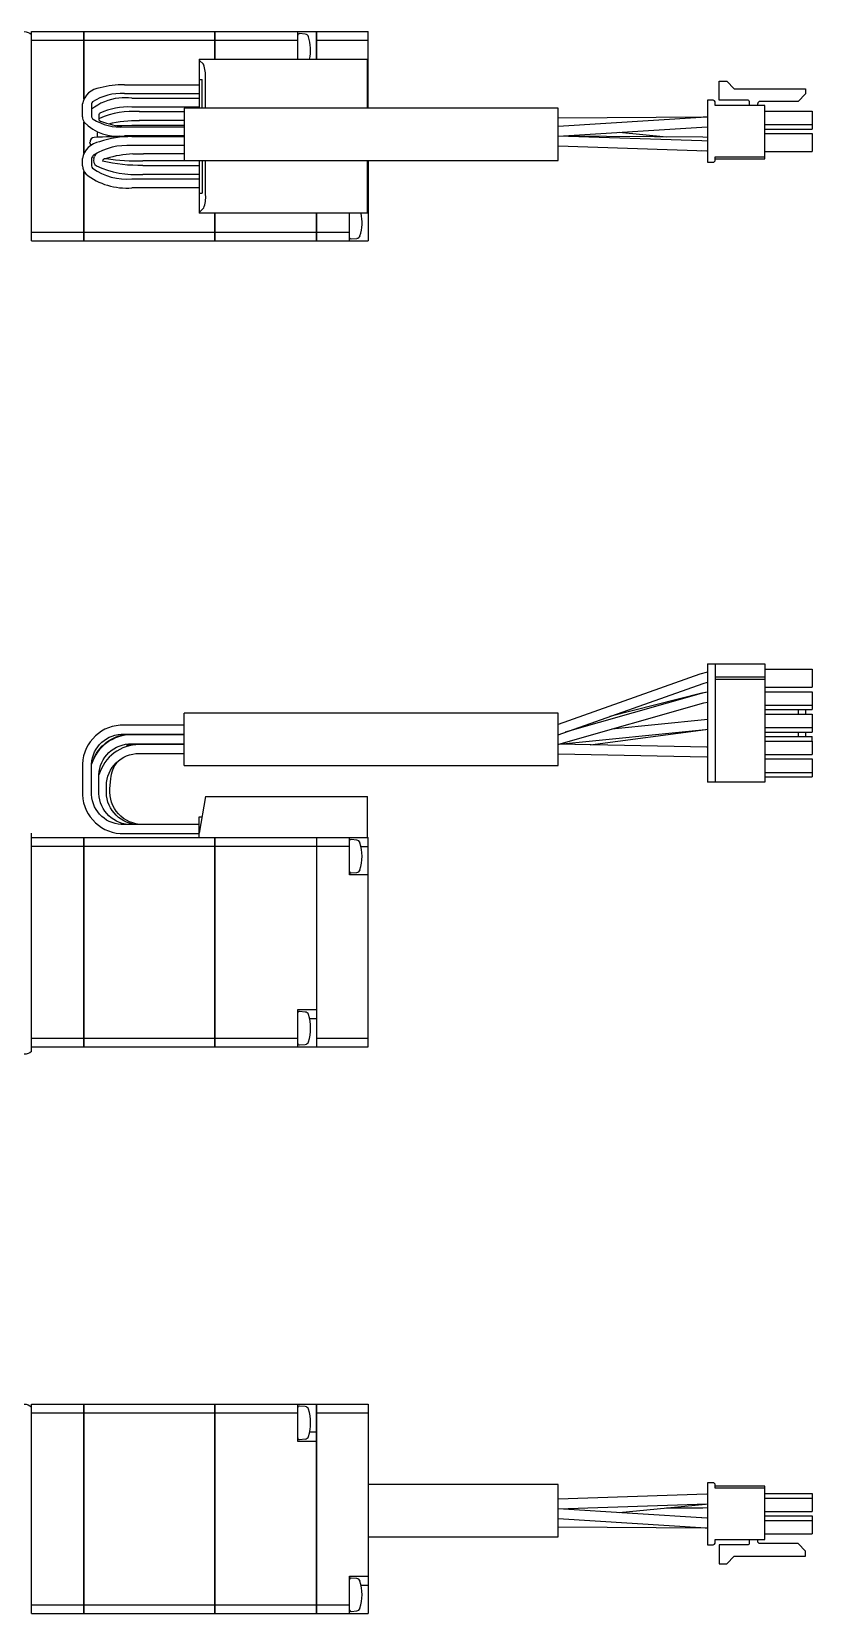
# Model space of a CAD drawing. Extents: x 0 to 560, y -8 to 222.
# Drawn here: x 172.6 to 277, y 10 to 221.7 of the extents above; entities that cross this region are included whole.
import ezdxf

# ---------------------------------------------------------------- set-up
doc = ezdxf.new("R2010")
doc.units = 0
doc.header["$LTSCALE"] = 0.5
doc.layers.add('MSM_CONTINUOUS', color=7, linetype='CONTINUOUS')

msp = doc.modelspace()

# ---------------------------------------------------------------- linework, layer by layer
at = {"layer": 'MSM_CONTINUOUS'}
for p, q in [((172.62, 193.66), (172.62, 221.66)), ((172.62, 221.66), (179.61, 221.66)), ((172.62, 220.51), (179.61, 220.51)), ((179.61, 221.66), (179.61, 212.61)), ((179.62, 221.65), (179.61, 221.65)), ((179.62, 220.51), (179.61, 220.51)), ((179.62, 220.5), (179.61, 220.5)), ((179.62, 212.63), (179.62, 221.66)), ((179.62, 221.66), (197.11, 221.66)), ((179.62, 220.51), (197.11, 220.51)), ((179.62, 220.51), (197.11, 220.51)), ((197.11, 221.66), (197.11, 217.96)), ((197.12, 221.65), (197.11, 221.65)), ((197.12, 220.51), (197.11, 220.51)), ((197.12, 220.5), (197.11, 220.5)), ((197.12, 221.66), (210.72, 221.66)), ((197.12, 217.96), (197.12, 221.66)), ((197.12, 220.51), (208.22, 220.51)), ((208.22, 217.96), (208.22, 221.66)), ((209.21, 221.32), (208.44, 221.39)), ((210.72, 217.96), (210.72, 221.66)), ((210.72, 221.65), (210.73, 221.65)), ((210.72, 220.51), (210.73, 220.51)), ((210.73, 221.66), (217.62, 221.66)), ((210.73, 221.66), (210.73, 217.96)), ((210.73, 220.51), (217.62, 220.51)), ((217.62, 211.43), (217.62, 221.66)), ((195.02, 217.96), (217.52, 217.96)), ((195.02, 217.96), (195.02, 211.43)), ((195.63, 217.25), (195.02, 217.86)), ((217.52, 211.43), (217.52, 217.96)), ((185.02, 214.56), (195.02, 214.56)), ((195.02, 215.26), (195.41, 215.26)), ((195.41, 211.43), (195.41, 215.26)), ((195.89, 211.43), (195.89, 215.48)), ((264.57, 212.51), (264.57, 215.04)), ((264.57, 215.04), (265.57, 215.04)), ((265.57, 215.04), (266.59, 214.02)), ((266.59, 214.02), (276.13, 214.02)), ((276.13, 214.02), (276.13, 213.32)), ((179.42, 210.27), (179.42, 212.01)), ((180.62, 212.01), (180.62, 210.27)), ((195.02, 213.36), (185.02, 213.36)), ((186.02, 212.76), (195.02, 212.76)), ((263.02, 212.47), (263.02, 204.19)), ((263.74, 212.47), (263.02, 212.47)), ((264.04, 211.76), (264.04, 212.17)), ((270.67, 211.76), (264.04, 211.76)), ((268.42, 212.51), (264.57, 212.51)), ((268.57, 212.36), (268.57, 211.76)), ((269.72, 211.76), (269.72, 212.04)), ((275.13, 212.32), (270, 212.32)), ((270.67, 204.65), (270.67, 211.76)), ((276.13, 213.32), (275.13, 212.32)), ((179.61, 209.56), (179.61, 205.31)), ((181.62, 210.61), (181.62, 209.87)), ((195.02, 211.56), (186.02, 211.56)), ((187.02, 210.96), (193.02, 210.96)), ((193.02, 209.76), (187.02, 209.76)), ((243.02, 211.43), (193.02, 211.43)), ((193.02, 211.43), (193.02, 204.43)), ((243.02, 204.43), (243.02, 211.43)), ((262.69, 210.21), (243.02, 210.06)), ((262.16, 210.16), (243.02, 208.96)), ((263.02, 210.2), (262.16, 210.16)), ((263.02, 210.21), (262.42, 210.21)), ((263.02, 210.21), (262.69, 210.21)), ((270.67, 211.03), (277.02, 211.03)), ((277.02, 211.03), (277.02, 208.63)), ((179.62, 205.34), (179.62, 209.54)), ((181.42, 207.99), (181.43, 208.02)), ((181.42, 207.58), (181.42, 207.99)), ((181.43, 207.53), (181.42, 207.58)), ((181.43, 208.02), (181.48, 208.25)), ((183.97, 209.09), (186.02, 209.16)), ((185.02, 208.91), (193.02, 208.91)), ((193.02, 207.71), (185.02, 207.71)), ((186.02, 209.16), (193.02, 209.16)), ((186.02, 207.61), (193.02, 207.61)), ((262.23, 207.04), (243.02, 207.66)), ((243.04, 207.66), (262.24, 208.86)), ((262.36, 207.52), (243.04, 207.66)), ((257.5, 207.55), (251.18, 208.17)), ((262.24, 208.86), (263.02, 208.9)), ((263.02, 207.51), (262.36, 207.52)), ((270.67, 209.23), (277.02, 209.23)), ((270.67, 208.63), (277.02, 208.63)), ((270.67, 208.03), (277.02, 208.03)), ((277.02, 208.03), (277.02, 205.63)), ((180.46, 206.67), (180.42, 206.87)), ((180.58, 206.49), (180.46, 206.67)), ((193.02, 206.41), (186.02, 206.41)), ((187.6, 205.31), (187.56, 205.31)), ((193.02, 205.31), (187.58, 205.31)), ((243.02, 206.36), (262.91, 205.72)), ((262.19, 205.74), (263.02, 205.72)), ((263.02, 207.02), (262.23, 207.04)), ((262.91, 205.72), (263.02, 205.71)), ((270.67, 205.63), (277.02, 205.63)), ((179.42, 203.71), (179.42, 204.67)), ((180.62, 204.68), (180.62, 203.71)), ((180.95, 204.7), (180.96, 204.74)), ((180.96, 204.74), (181.03, 204.94)), ((182.15, 204.49), (182.09, 204.33)), ((195.02, 204.36), (187.48, 204.36)), ((187.51, 203.76), (195.02, 203.76)), ((193.02, 204.43), (243.02, 204.43)), ((195.02, 204.43), (195.02, 197.36)), ((195.41, 204.43), (195.41, 200.06)), ((195.89, 199.84), (195.89, 204.43)), ((217.52, 197.36), (217.52, 204.43)), ((217.62, 204.43), (217.62, 193.66)), ((263.02, 204.19), (263.74, 204.19)), ((264.04, 204.9), (270.67, 204.9)), ((264.04, 204.49), (264.04, 204.9)), ((264.04, 204.65), (270.67, 204.65)), ((179.61, 202.95), (179.61, 193.66)), ((179.62, 193.66), (179.62, 202.93)), ((186.02, 201.96), (195.02, 201.96)), ((195.02, 202.56), (187.51, 202.56)), ((195.02, 200.76), (186.02, 200.76)), ((195.02, 200.06), (195.41, 200.06)), ((195.02, 197.47), (195.63, 198.07)), ((217.52, 197.36), (195.02, 197.36)), ((197.11, 197.36), (197.11, 193.66)), ((197.12, 193.66), (197.12, 197.36)), ((210.72, 193.66), (210.72, 197.36)), ((210.73, 197.36), (210.73, 193.66)), ((215.12, 193.66), (215.12, 197.36)), ((217.52, 197.41), (217.62, 197.41)), ((172.62, 194.82), (179.61, 194.82)), ((179.62, 194.82), (179.61, 194.82)), ((179.62, 194.81), (179.61, 194.81)), ((179.62, 194.82), (197.11, 194.82)), ((179.62, 194.82), (197.11, 194.82)), ((197.12, 194.82), (197.11, 194.82)), ((197.12, 194.81), (197.11, 194.81)), ((197.12, 194.82), (210.72, 194.82)), ((210.72, 194.82), (210.73, 194.82)), ((210.73, 194.82), (215.12, 194.82)), ((172.62, 193.66), (179.61, 193.66)), ((179.62, 193.67), (179.61, 193.67)), ((179.62, 193.66), (197.11, 193.66)), ((197.12, 193.67), (197.11, 193.67)), ((197.12, 193.66), (210.72, 193.66)), ((210.72, 193.67), (210.73, 193.67)), ((210.73, 193.66), (217.62, 193.66)), ((215.33, 193.93), (216.1, 194)), ((261.99, 135.68), (243.02, 128.95)), ((263.02, 135.94), (261.99, 135.68)), ((263.02, 137.06), (263.02, 121.21)), ((263.02, 137.06), (270.67, 137.06)), ((264.04, 137.06), (264.04, 121.21)), ((270.67, 137.06), (270.67, 121.21)), ((270.67, 136.33), (277.02, 136.33)), ((277.02, 136.33), (277.02, 133.93)), ((243.02, 127.57), (262.43, 134.45)), ((262.42, 134.45), (263.02, 134.62)), ((262.43, 134.45), (263.02, 134.62)), ((270.67, 135.28), (264.04, 135.28)), ((270.67, 134.98), (264.04, 134.98)), ((270.67, 133.93), (277.02, 133.93)), ((243.11, 126.3), (262.53, 131.84)), ((262.17, 133.09), (243.96, 127.9)), ((262.26, 133.13), (249.95, 130.03)), ((263.02, 133.26), (262.17, 133.09)), ((263.02, 133.27), (262.26, 133.13)), ((262.53, 131.84), (263.02, 131.95)), ((270.67, 133.33), (277.02, 133.33)), ((270.67, 131.53), (277.02, 131.53)), ((277.02, 133.33), (277.02, 131.53)), ((277.02, 131.53), (277.02, 130.93)), ((193.02, 123.46), (193.02, 130.46)), ((243.02, 130.46), (193.02, 130.46)), ((243.02, 123.46), (243.02, 130.46)), ((262.62, 129.57), (250.21, 128.33)), ((263.02, 129.6), (262.62, 129.57)), ((270.67, 130.93), (277.02, 130.93)), ((270.67, 130.33), (277.02, 130.33)), ((275.13, 130.93), (275.13, 130.33)), ((276.13, 130.93), (276.13, 130.33)), ((277.02, 130.33), (277.02, 128.53)), ((193.02, 128.86), (185.02, 128.86)), ((185.02, 127.66), (193.02, 127.66)), ((193.02, 127.56), (186.02, 127.56)), ((243.15, 126.32), (262.75, 128.28)), ((247.32, 126.22), (262.78, 128.27)), ((262.75, 128.28), (263.02, 128.3)), ((270.67, 128.53), (277.02, 128.53)), ((270.67, 127.93), (277.02, 127.93)), ((270.67, 127.33), (277.02, 127.33)), ((275.13, 127.93), (275.13, 127.33)), ((276.13, 127.93), (276.13, 127.33)), ((277.02, 128.53), (277.02, 127.93)), ((277.02, 126.73), (277.02, 127.33)), ((185.31, 126.2), (185.29, 126.2)), ((185.29, 126.2), (185.31, 126.2)), ((185.31, 126.2), (186.52, 126.36)), ((186.02, 126.26), (185.31, 126.2)), ((186.02, 126.36), (193.02, 126.36)), ((193.02, 126.26), (186.02, 126.26)), ((187.02, 125.06), (193.02, 125.06)), ((262.94, 125.91), (243.02, 126.31)), ((243.02, 125.01), (262.92, 124.61)), ((263.02, 125.91), (262.87, 125.91)), ((263.02, 125.91), (262.94, 125.91)), ((270.67, 126.73), (277.02, 126.73)), ((270.67, 124.93), (277.02, 124.93)), ((277.02, 126.73), (277.02, 124.93)), ((179.42, 123.65), (179.42, 119.56)), ((180.62, 119.56), (180.62, 123.65)), ((180.64, 123.65), (180.62, 123.62)), ((193.02, 123.46), (243.02, 123.46)), ((262.92, 124.61), (263.02, 124.61)), ((270.67, 124.33), (277.02, 124.33)), ((277.02, 124.33), (277.02, 122.53)), ((181.62, 119.72), (181.62, 122.2)), ((182.62, 119.87), (182.62, 120.75)), ((183.1, 120.32), (183.22, 121.71)), ((270.67, 121.21), (263.02, 121.21)), ((270.67, 122.53), (277.02, 122.53)), ((270.67, 121.93), (277.02, 121.93)), ((277.02, 122.53), (277.02, 121.93)), ((195.89, 119.31), (195.02, 114.41)), ((195.89, 119.31), (217.52, 119.31)), ((217.52, 113.81), (217.52, 119.31)), ((195.02, 113.81), (195.02, 116.61)), ((195.02, 116.61), (195.41, 116.61)), ((172.62, 85.19), (172.62, 114.42)), ((195.02, 115.56), (185.02, 115.56)), ((185.02, 114.36), (195.02, 114.36)), ((172.62, 113.81), (179.61, 113.81)), ((172.62, 112.65), (179.61, 112.65)), ((179.61, 85.81), (179.61, 113.81)), ((179.62, 113.8), (179.61, 113.8)), ((179.62, 112.65), (179.61, 112.65)), ((179.62, 113.81), (217.62, 113.81)), ((179.62, 113.81), (179.62, 85.81)), ((179.62, 112.65), (197.11, 112.65)), ((197.11, 85.81), (197.11, 113.81)), ((197.12, 113.8), (197.11, 113.8)), ((197.12, 112.65), (197.11, 112.65)), ((197.12, 113.81), (197.12, 85.81)), ((197.12, 112.65), (210.72, 112.65)), ((210.72, 113.81), (210.72, 85.81)), ((210.72, 113.8), (210.73, 113.8)), ((210.72, 112.65), (210.73, 112.65)), ((210.73, 113.81), (210.73, 85.81)), ((210.73, 112.65), (215.12, 112.65)), ((215.12, 108.81), (215.12, 113.81)), ((216.1, 113.47), (215.33, 113.54)), ((217.62, 112.56), (216.68, 112.56)), ((217.62, 85.81), (217.62, 113.81)), ((217.62, 108.81), (215.12, 108.81)), ((215.33, 109.08), (216.1, 109.14)), ((208.22, 90.81), (210.72, 90.81)), ((208.22, 85.81), (208.22, 90.81)), ((209.21, 90.47), (208.44, 90.54)), ((210.72, 89.56), (209.79, 89.56)), ((172.62, 86.96), (179.61, 86.96)), ((179.62, 86.97), (179.61, 86.97)), ((179.62, 86.96), (197.11, 86.96)), ((197.12, 86.97), (197.11, 86.97)), ((197.12, 86.96), (208.22, 86.96)), ((210.72, 86.97), (210.73, 86.97)), ((210.73, 86.96), (217.62, 86.96)), ((172.62, 85.81), (179.61, 85.81)), ((179.62, 85.82), (179.61, 85.82)), ((179.62, 85.81), (197.11, 85.81)), ((197.12, 85.82), (197.11, 85.82)), ((197.12, 85.81), (210.72, 85.81)), ((208.44, 86.08), (209.21, 86.14)), ((210.72, 85.82), (210.73, 85.82)), ((210.73, 85.81), (217.62, 85.81)), ((172.62, 38), (179.61, 38)), ((172.62, 10), (172.62, 38)), ((172.62, 36.84), (179.61, 36.84)), ((179.61, 10), (179.61, 38)), ((179.62, 37.99), (179.61, 37.99)), ((179.62, 36.83), (179.61, 36.83)), ((179.62, 38), (179.62, 10)), ((179.62, 38), (197.11, 38)), ((179.62, 36.84), (197.11, 36.84)), ((197.11, 10), (197.11, 38)), ((197.12, 37.99), (197.11, 37.99)), ((197.12, 36.83), (197.11, 36.83)), ((197.12, 38), (210.72, 38)), ((197.12, 38), (197.12, 10)), ((197.12, 36.84), (208.22, 36.84)), ((208.22, 33), (208.22, 38)), ((209.21, 37.66), (208.44, 37.73)), ((210.72, 10), (210.72, 38)), ((210.72, 37.99), (210.73, 37.99)), ((210.72, 36.83), (210.73, 36.83)), ((210.73, 38), (210.73, 10)), ((210.73, 38), (217.62, 38)), ((210.73, 36.84), (217.62, 36.84)), ((217.62, 38), (217.62, 10)), ((210.72, 34.25), (209.79, 34.25)), ((210.72, 33), (208.22, 33)), ((208.44, 33.27), (209.21, 33.34)), ((243.02, 27.23), (217.62, 27.23)), ((243.02, 20.23), (243.02, 27.23)), ((262.91, 25.94), (243.02, 25.3)), ((263.02, 25.95), (262.91, 25.94)), ((263.02, 27.47), (263.02, 19.19)), ((263.74, 27.47), (263.02, 27.47)), ((264.04, 26.76), (264.04, 27.17)), ((270.67, 27.01), (264.04, 27.01)), ((270.67, 26.76), (264.04, 26.76)), ((270.67, 19.9), (270.67, 27.01)), ((270.67, 26.03), (277.02, 26.03)), ((270.67, 25.43), (277.02, 25.43)), ((277.02, 26.03), (277.02, 23.63)), ((243.02, 24), (262.95, 24.65)), ((262.9, 22.76), (243.04, 24)), ((251.18, 23.49), (262.74, 24.62)), ((257.5, 24.11), (262.36, 24.14)), ((262.36, 24.14), (263.02, 24.15)), ((262.74, 24.62), (263.02, 24.64)), ((262.95, 24.65), (263.02, 24.65)), ((270.67, 23.63), (277.02, 23.63)), ((243.02, 22.7), (262.82, 21.46)), ((243.02, 21.6), (262.69, 21.45)), ((263.02, 22.76), (262.24, 22.8)), ((262.69, 21.45), (263.02, 21.45)), ((262.82, 21.46), (263.02, 21.45)), ((263.02, 22.75), (262.9, 22.76)), ((270.67, 23.03), (277.02, 23.03)), ((270.67, 22.43), (277.02, 22.43)), ((277.02, 23.03), (277.02, 20.63)), ((217.62, 20.23), (243.02, 20.23)), ((263.02, 19.19), (263.74, 19.19)), ((264.04, 19.9), (270.67, 19.9)), ((264.04, 19.49), (264.04, 19.9)), ((264.57, 19.15), (264.57, 16.62)), ((268.42, 19.15), (264.57, 19.15)), ((268.57, 19.9), (268.57, 19.3)), ((269.72, 19.62), (269.72, 19.9)), ((275.13, 19.34), (270, 19.34)), ((270.67, 20.63), (277.02, 20.63)), ((276.13, 18.34), (275.13, 19.34)), ((265.57, 16.62), (266.59, 17.64)), ((266.59, 17.64), (276.13, 17.64)), ((276.13, 17.64), (276.13, 18.34)), ((215.12, 10), (215.12, 15)), ((215.12, 15), (217.62, 15)), ((264.57, 16.62), (265.57, 16.62)), ((216.1, 14.66), (215.33, 14.73)), ((217.62, 13.75), (216.68, 13.75)), ((172.62, 11.15), (179.61, 11.15)), ((179.62, 11.16), (179.61, 11.16)), ((179.62, 11.15), (197.11, 11.15)), ((197.12, 11.16), (197.11, 11.16)), ((197.12, 11.15), (210.72, 11.15)), ((210.72, 11.16), (210.73, 11.16)), ((210.73, 11.15), (215.12, 11.15)), ((172.62, 10), (179.61, 10)), ((179.62, 10.01), (179.61, 10.01)), ((179.62, 10), (197.11, 10)), ((197.12, 10.01), (197.11, 10.01)), ((197.12, 10), (210.72, 10)), ((210.72, 10.01), (210.73, 10.01)), ((210.73, 10), (217.62, 10)), ((215.33, 10.27), (216.1, 10.34))]:
    msp.add_line(p, q, dxfattribs=at)
at = {"layer": 'MSM_CONTINUOUS', "extrusion": (0, 0, -1)}
for centre, radius, start, end in [((-171.62, 220.16), 1.5, 90, 131.8103), ((-186.6, 193.97), 15.8, 76.5872, 91.5576), ((-185.55, 221.1), 13.5, 270.7946, 275.1375), ((-186.82, 180.04), 25.29, 88.5191, 91.6777), ((-187.09, 225.82), 22.07, 268.9078, 283.0903), ((-184.84, 123.44), 4.22, 2.931, 92.4936), ((-185.92, 122.21), 5.45, 23.9954, 88.8909), ((-185.91, 122.07), 4.29, 1.6879, 91.5108), ((-186.98, 120.7), 4.36, 0.6063, 90.5686), ((-187.58, 121.32), 4.37, 5.0458, 37.0419), ((-184.84, 119.77), 4.22, 267.4296, 357.1458), ((-185.91, 119.84), 4.29, 268.4433, 358.358), ((-186.98, 119.91), 4.36, 269.4143, 359.4108), ((-187.47, 119.95), 4.39, 269.8692, 4.9179), ((-171.62, 86.31), 1.5, 228.1897, 270), ((-171.62, 36.5), 1.5, 90, 131.8103), ((-268.42, 19.3), 0.15, 180, 270), ((-270, 19.62), 0.28, 270, 0)]:
    msp.add_arc(centre, radius, start, end, dxfattribs=at)
at = {"layer": 'MSM_CONTINUOUS'}
for centre, radius, start, end in [((208.42, 221.19), 0.2, 85, 180), ((209.17, 220.83), 0.5, 17.6292, 85), ((203.92, 219.16), 6, 348.463, 17.6292), ((191.25, 215.7), 4.64, 357.287, 19.5454), ((181.98, 211.53), 2.6, 94.529, 169.4489), ((184.91, 203.17), 11.39, 89.4263, 105.9737), ((185.09, 205.56), 7.25, 96.3701, 128.0137), ((181.13, 211.9), 0.517, 135.2404, 168.1418), ((184.51, 206.52), 6.86, 85.7338, 123.1423), ((185.15, 204.36), 8.45, 84.0847, 95.9153), ((263.74, 212.17), 0.3, 0, 90), ((268.42, 212.36), 0.15, 0, 90), ((270, 212.04), 0.28, 90, 180), ((180.88, 210.28), 1.45, 180.4058, 210.4027), ((181.1, 210.34), 0.476, 188.6138, 236.2676), ((184.55, 216.02), 7.13, 238.56, 273.8379), ((182.55, 209.77), 1.25, 129.0936, 137.7837), ((181.85, 209.82), 0.266, 124.411, 149.3913), ((182.16, 210.28), 0.679, 217.4987, 239.8257), ((186.19, 200.03), 10.96, 85.615, 114.1334), ((185.5, 202.86), 8.72, 86.5414, 115.3793), ((186.73, 222.96), 14.15, 249.6946, 263.3429), ((184.18, 214.09), 6.43, 224.963, 277.5807), ((181.05, 206.89), 0.622, 95.0583, 181.8855), ((184.74, 137.63), 69.98, 89.4917, 93.0744), ((185.83, 194.68), 12.93, 89.1445, 108.5736), ((182.14, 204.22), 2.75, 98.9432, 170.7276), ((185.44, 197.78), 8.65, 86.1439, 121.4476), ((182.15, 204.49), 1.21, 130.2216, 158.1544), ((186.84, 191.56), 13.77, 92.8028, 107.8241), ((186.84, 191.56), 13.77, 87.0004, 87.0016), ((181.15, 203.74), 1.72, 181.1046, 220.9976), ((181.49, 204.47), 0.889, 128.882, 166.1339), ((181.24, 203.78), 0.622, 186.9392, 221.0969), ((185.28, 209.65), 7.72, 234.3313, 275.5619), ((181.89, 204.45), 0.978, 165.1348, 231.2961), ((186.58, 215.26), 12.73, 245.3814, 274.1546), ((182.67, 203.83), 0.846, 93.0873, 128.5311), ((186.74, 231.22), 26.87, 261.1484, 271.5762), ((263.74, 204.49), 0.3, 270, 0), ((185.27, 209.47), 8.74, 231.6765, 274.9803), ((191.39, 199.6), 4.51, 340.1241, 3.0435), ((210.81, 196.16), 6, 342.3708, 11.537), ((215.31, 194.13), 0.2, 198.1949, 275), ((216.06, 194.5), 0.5, 275, 342.3708), ((184.83, 123.45), 5.41, 87.9067, 177.8727), ((185.95, 121.99), 5.57, 89.2277, 162.6191), ((187, 120.67), 5.59, 89.7079, 164.0346), ((184.83, 119.76), 5.41, 182.1863, 272.0343), ((215.31, 113.34), 0.2, 85, 161.8051), ((216.06, 112.97), 0.5, 17.6292, 85), ((210.81, 111.31), 6, 342.3708, 17.6292), ((215.31, 109.27), 0.2, 198.1949, 275), ((216.06, 109.64), 0.5, 275, 342.3708), ((208.42, 90.34), 0.2, 85, 180), ((209.17, 89.97), 0.5, 17.6292, 85), ((203.92, 88.31), 6, 342.3708, 17.6292), ((208.42, 86.27), 0.2, 180, 275), ((209.17, 86.64), 0.5, 275, 342.3708), ((208.42, 37.53), 0.2, 85, 180), ((209.17, 37.17), 0.5, 17.6292, 85), ((203.92, 35.5), 6, 342.3708, 17.6292), ((208.42, 33.47), 0.2, 180, 275), ((209.17, 33.83), 0.5, 275, 342.3708), ((263.74, 27.17), 0.3, 360, 90), ((263.74, 19.49), 0.3, 270, 360), ((215.31, 14.53), 0.2, 85, 161.8051), ((216.06, 14.17), 0.5, 17.6292, 85), ((210.81, 12.5), 6, 342.3708, 17.6292), ((216.06, 10.83), 0.5, 275, 342.3708), ((215.31, 10.47), 0.2, 198.1949, 275)]:
    msp.add_arc(centre, radius, start, end, dxfattribs=at)

doc.saveas('drawing.dxf')
